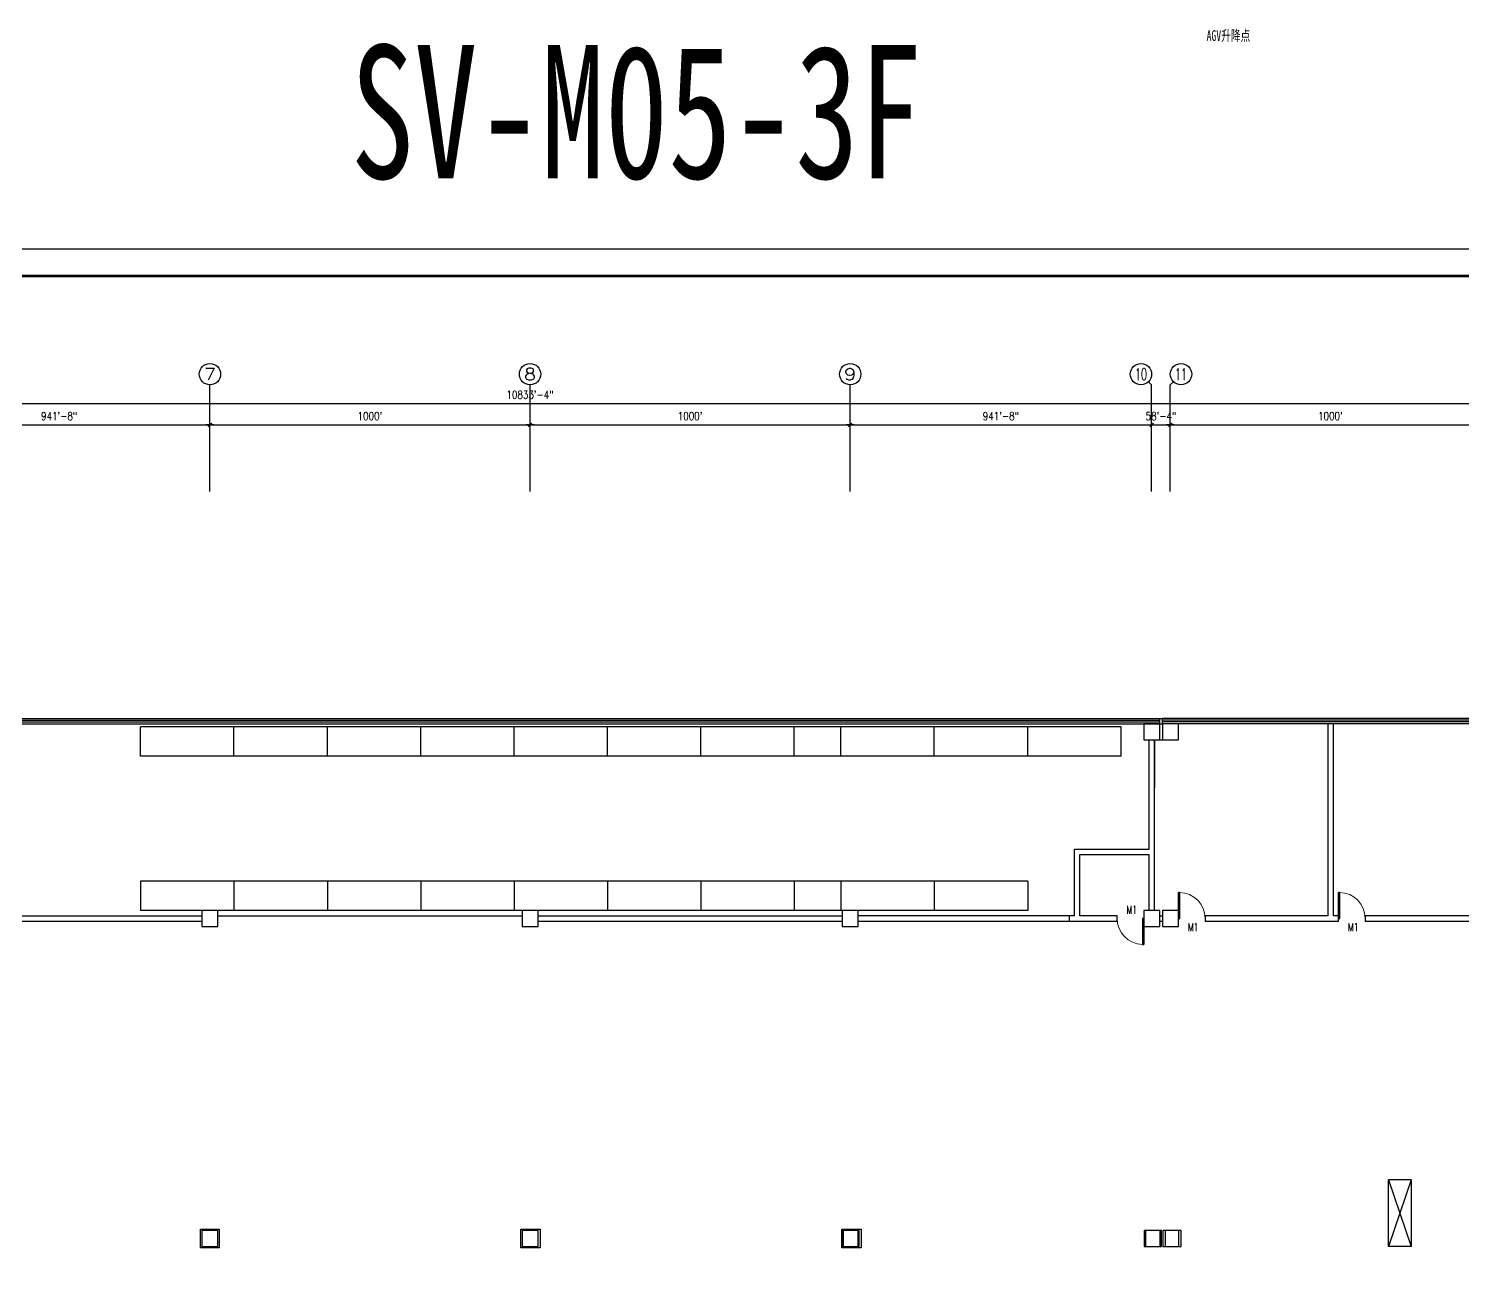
# Model space of a CAD drawing. Extents: x 539033 to 804858, y 468425 to 1263560.
# Drawn here: x 695308 to 749046, y 514508 to 560797 of the extents above; entities that cross this region are included whole.
import ezdxf
from ezdxf.enums import TextEntityAlignment as Align

# ---------------------------------------------------------------- set-up
doc = ezdxf.new("R2010")
doc.units = 0
doc.header["$LTSCALE"] = 1000
doc.header["$MEASUREMENT"] = 0
doc.linetypes.add('DASHED2', pattern=[0.375, 0.25, -0.125])
doc.layers.get('0').update_dxf_attribs({"linetype": 'CONTINUOUS'})
doc.layers.get('Defpoints').update_dxf_attribs({"linetype": 'CONTINUOUS'})
for name, color, linetype in [('5剖面线层', 2, 'CONTINUOUS'), ('AXIS', 3, 'CONTINUOUS'), ('AXIS_TEXT', 7, 'CONTINUOUS'), ('COLUMN', 9, 'CONTINUOUS'), ('PUB_TITLE', 4, 'CONTINUOUS'), ('WALL', 9, 'CONTINUOUS'), ('WINDOW', 4, 'CONTINUOUS'), ('WINDOW_TEXT', 7, 'CONTINUOUS'), ('圖框', 7, 'CONTINUOUS'), ('摄像头', 7, 'CONTINUOUS')]:
    doc.layers.add(name, color=color, linetype=linetype)
doc.styles.add('_TCH_AXIS', font='COMPLEX', dxfattribs={"bigfont": 'GBCBIG'})
doc.styles.add('_TCH_WINDOW', font='SIMPLEX', dxfattribs={"bigfont": 'GBCBIG'})
doc.styles.add('COMPLEX', font='COMPLEX')
doc.styles.add('DIM_FONT', font='SIMPLEX.shx', dxfattribs={"width": 0.8})
doc.styles.get("Standard").update_dxf_attribs({"font": 'txt.shx', "width": 0.7, "height": 500, "bigfont": 'hzdx.shx'})
doc.styles.add('标准', font='', dxfattribs={"width": 0.667})
doc.styles.get('标准').set_extended_font_data('FangSong_GB2312')
doc.dimstyles.new('dimn', dxfattribs={"dimtxt": 300, "dimasz": 1, "dimexe": 250, "dimexo": 300, "dimgap": 150, "dimtad": 1, "dimdec": 0, "dimzin": 0, "dimdsep": 46, "dimlunit": 4, "dimtxsty": 'DIM_FONT', "dimblk": '_DIMX', "dimcen": 0.089996, "dimdle": 3, "dimclrd": 256, "dimclrt": 7, "dimadec": 0, "dimazin": 0, "dimtfac": 1, "dimtdec": 0, "dimtix": 1, "dimtmove": 0, "dimatfit": 3, "dimldrblk": 'OBLIQUE', "dimfxl": 250, "dimfrac": 2, "dimtolj": 1, "dimtzin": 0, "dimarcsym": 0})

# ---------------------------------------------------------------- blocks, each defined once
blk = doc.blocks.new('_AXISO')
blk.add_circle((0, 0), 0.5)
at = {"layer": 'AXIS_TEXT', "style": 'COMPLEX', "width": 1.041667}
blk.add_attdef('A', text='', height=0.56, dxfattribs=at).set_placement((-0.25, -0.28), (0.25, -0.28), align=Align.FIT)
blk = doc.blocks.new('_DIMX')
blk.add_line((-150, 0), (150, 0))
at = {"const_width": 50}
blk.add_lwpolyline([(-70, -70), (70, 70)], dxfattribs=at)
blk = doc.blocks.new('*D373')
at = {"layer": 'AXIS', "color": 0, "lineweight": -2, "transparency": 16777216}
for p, q in [((690801, 543744), (690801, 546194)), ((702101, 543744), (702101, 546194))]:
    blk.add_line(p, q, dxfattribs=at)
at = {"layer": 'AXIS', "lineweight": -2, "transparency": 16777216}
blk.add_line((690802, 545944), (702100, 545944), dxfattribs=at)
at = {"layer": 'Defpoints', "color": 0, "lineweight": 25, "transparency": 16777216}
for p in [(702101, 545944), (690801, 543444), (702101, 543444)]:
    blk.add_point(p, dxfattribs=at)
at = {"layer": 'AXIS', "lineweight": -2, "transparency": 16777216, "rotation": 180}
blk.add_blockref('_DIMX', (690801, 545944), dxfattribs=at)
at = {"layer": 'AXIS', "lineweight": -2, "transparency": 16777216}
blk.add_blockref('_DIMX', (702101, 545944), dxfattribs=at)
at = {"layer": 'AXIS', "color": 7, "transparency": 16777216, "insert": (696451, 546273), "char_height": 300, "attachment_point": 5, "style": 'DIM_FONT'}
blk.add_mtext('\\A1;941\'-8"', dxfattribs=at)
blk = doc.blocks.new('_OBLIQUE')
at = {"color": 0, "linetype": 'ByBlock'}
blk.add_line((-0.5, -0.5), (0.5, 0.5), dxfattribs=at)
blk = doc.blocks.new('*D374')
at = {"layer": 'AXIS', "color": 0, "lineweight": -2, "transparency": 16777216}
for p, q in [((702101, 543744), (702101, 546194)), ((714101, 543744), (714101, 546194))]:
    blk.add_line(p, q, dxfattribs=at)
at = {"layer": 'AXIS', "lineweight": -2, "transparency": 16777216}
blk.add_line((702102, 545944), (714100, 545944), dxfattribs=at)
at = {"layer": 'Defpoints', "color": 0, "lineweight": 25, "transparency": 16777216}
for p in [(714101, 545944), (702101, 543444), (714101, 543444)]:
    blk.add_point(p, dxfattribs=at)
at = {"layer": 'AXIS', "lineweight": -2, "transparency": 16777216, "rotation": 180}
blk.add_blockref('_DIMX', (702101, 545944), dxfattribs=at)
at = {"layer": 'AXIS', "lineweight": -2, "transparency": 16777216}
blk.add_blockref('_DIMX', (714101, 545944), dxfattribs=at)
at = {"layer": 'AXIS', "color": 7, "transparency": 16777216, "insert": (708101, 546273), "char_height": 300, "attachment_point": 5, "style": 'DIM_FONT'}
blk.add_mtext("\\A1;1000'", dxfattribs=at)
blk = doc.blocks.new('*D375')
at = {"layer": 'AXIS', "color": 0, "lineweight": -2, "transparency": 16777216}
for p, q in [((714101, 543744), (714101, 546194)), ((726101, 543744), (726101, 546194))]:
    blk.add_line(p, q, dxfattribs=at)
at = {"layer": 'AXIS', "lineweight": -2, "transparency": 16777216}
blk.add_line((714102, 545944), (726100, 545944), dxfattribs=at)
at = {"layer": 'Defpoints', "color": 0, "lineweight": 25, "transparency": 16777216}
for p in [(726101, 545944), (714101, 543444), (726101, 543444)]:
    blk.add_point(p, dxfattribs=at)
at = {"layer": 'AXIS', "lineweight": -2, "transparency": 16777216, "rotation": 180}
blk.add_blockref('_DIMX', (714101, 545944), dxfattribs=at)
at = {"layer": 'AXIS', "lineweight": -2, "transparency": 16777216}
blk.add_blockref('_DIMX', (726101, 545944), dxfattribs=at)
at = {"layer": 'AXIS', "color": 7, "transparency": 16777216, "insert": (720101, 546273), "char_height": 300, "attachment_point": 5, "style": 'DIM_FONT'}
blk.add_mtext("\\A1;1000'", dxfattribs=at)
blk = doc.blocks.new('*D376')
at = {"layer": 'AXIS', "color": 0, "lineweight": -2, "transparency": 16777216}
for p, q in [((726101, 543744), (726101, 546194)), ((737401, 543744), (737401, 546194))]:
    blk.add_line(p, q, dxfattribs=at)
at = {"layer": 'AXIS', "lineweight": -2, "transparency": 16777216}
blk.add_line((726102, 545944), (737400, 545944), dxfattribs=at)
at = {"layer": 'Defpoints', "color": 0, "lineweight": 25, "transparency": 16777216}
for p in [(737401, 545944), (726101, 543444), (737401, 543444)]:
    blk.add_point(p, dxfattribs=at)
at = {"layer": 'AXIS', "lineweight": -2, "transparency": 16777216, "rotation": 180}
blk.add_blockref('_DIMX', (726101, 545944), dxfattribs=at)
at = {"layer": 'AXIS', "lineweight": -2, "transparency": 16777216}
blk.add_blockref('_DIMX', (737401, 545944), dxfattribs=at)
at = {"layer": 'AXIS', "color": 7, "transparency": 16777216, "insert": (731751, 546273), "char_height": 300, "attachment_point": 5, "style": 'DIM_FONT'}
blk.add_mtext('\\A1;941\'-8"', dxfattribs=at)
blk = doc.blocks.new('*D377')
at = {"layer": 'AXIS', "color": 0, "lineweight": -2, "transparency": 16777216}
for p, q in [((737401, 543744), (737401, 546194)), ((738101, 543744), (738101, 546194))]:
    blk.add_line(p, q, dxfattribs=at)
at = {"layer": 'AXIS', "lineweight": -2, "transparency": 16777216}
for p, q in [((737400, 545944), (737399, 545944)), ((737401, 545944), (738101, 545944)), ((738102, 545944), (738103, 545944))]:
    blk.add_line(p, q, dxfattribs=at)
at = {"layer": 'Defpoints', "color": 0, "lineweight": 25, "transparency": 16777216}
for p in [(738101, 545944), (737401, 543444), (738101, 543444)]:
    blk.add_point(p, dxfattribs=at)
at = {"layer": 'AXIS', "lineweight": -2, "transparency": 16777216}
blk.add_blockref('_DIMX', (737401, 545944), dxfattribs=at)
at = {"layer": 'AXIS', "lineweight": -2, "transparency": 16777216, "rotation": 180}
blk.add_blockref('_DIMX', (738101, 545944), dxfattribs=at)
at = {"layer": 'AXIS', "color": 7, "transparency": 16777216, "insert": (737751, 546273), "char_height": 300, "attachment_point": 5, "style": 'DIM_FONT'}
blk.add_mtext('\\A1;58\'-4"', dxfattribs=at)
blk = doc.blocks.new('*D378')
at = {"layer": 'AXIS', "color": 0, "lineweight": -2, "transparency": 16777216}
for p, q in [((738101, 543744), (738101, 546194)), ((750101, 543744), (750101, 546194))]:
    blk.add_line(p, q, dxfattribs=at)
at = {"layer": 'AXIS', "lineweight": -2, "transparency": 16777216}
blk.add_line((738102, 545944), (750100, 545944), dxfattribs=at)
at = {"layer": 'Defpoints', "color": 0, "lineweight": 25, "transparency": 16777216}
for p in [(750101, 545944), (738101, 543444), (750101, 543444)]:
    blk.add_point(p, dxfattribs=at)
at = {"layer": 'AXIS', "lineweight": -2, "transparency": 16777216, "rotation": 180}
blk.add_blockref('_DIMX', (738101, 545944), dxfattribs=at)
at = {"layer": 'AXIS', "lineweight": -2, "transparency": 16777216}
blk.add_blockref('_DIMX', (750101, 545944), dxfattribs=at)
at = {"layer": 'AXIS', "color": 7, "transparency": 16777216, "insert": (744101, 546273), "char_height": 300, "attachment_point": 5, "style": 'DIM_FONT'}
blk.add_mtext("\\A1;1000'", dxfattribs=at)
blk = doc.blocks.new('*D382')
at = {"layer": 'AXIS', "color": 0, "lineweight": -2, "transparency": 16777216}
for p, q in [((649101, 543744), (649101, 546994)), ((779101, 543744), (779101, 546994))]:
    blk.add_line(p, q, dxfattribs=at)
at = {"layer": 'AXIS', "lineweight": -2, "transparency": 16777216}
blk.add_line((649102, 546744), (779100, 546744), dxfattribs=at)
at = {"layer": 'Defpoints', "color": 0, "lineweight": 25, "transparency": 16777216}
for p in [(779101, 546744), (649101, 543444), (779101, 543444)]:
    blk.add_point(p, dxfattribs=at)
at = {"layer": 'AXIS', "lineweight": -2, "transparency": 16777216, "rotation": 180}
blk.add_blockref('_DIMX', (649101, 546744), dxfattribs=at)
at = {"layer": 'AXIS', "lineweight": -2, "transparency": 16777216}
blk.add_blockref('_DIMX', (779101, 546744), dxfattribs=at)
at = {"layer": 'AXIS', "color": 7, "transparency": 16777216, "insert": (714101, 547073), "char_height": 300, "attachment_point": 5, "style": 'DIM_FONT'}
blk.add_mtext('\\A1;10833\'-4"', dxfattribs=at)
blk = doc.blocks.new('$TCHSYS$DOOR2D')
for p, q in [((0.45, 0.975), (0.5, 0.975)), ((0.45, 0), (0.45, 0.975)), ((0.5, 0), (0.5, 0.975)), ((0.5, 0), (0.45, 0))]:
    blk.add_line(p, q)
at = {"lineweight": 13}
blk.add_arc((0.475, 0), 0.975, 91.4693, 180, dxfattribs=at)
blk = doc.blocks.new('_FZHK')
blk.add_lwpolyline([(-0.5, -0.5), (0.5, -0.5), (0.5, 0.5), (-0.5, 0.5)], close=True)
blk = doc.blocks.new('zw$747')
at = {"color": 0, "linetype": 'Continuous', "lineweight": 25, "ltscale": 100}
for p, q in [((0, 0), (0, 2500)), ((850, 2500), (0, 0)), ((0, 0), (0, 2500)), ((0, 2500), (850, 0)), ((850, 2500), (0, 2500)), ((850, 2500), (850, 0)), ((850, 0), (0, 0))]:
    blk.add_line(p, q, dxfattribs=at)

msp = doc.modelspace()

# ---------------------------------------------------------------- linework, layer by layer
at = {"ltscale": 100}
for p, q in [((737703.9, 534939.3), (737803.9, 534939.3)), ((737703.9, 534739.3), (737803.9, 534739.3))]:
    msp.add_line(p, q, dxfattribs=at)
at = {"color": 2, "linetype": 'DASHED2', "ltscale": 100}
for p, q in [((703003.9, 534622.6), (699503.9, 534622.6)), ((699503.9, 533522.6), (699503.9, 534622.6)), ((699503.9, 533522.6), (699503.9, 534622.6)), ((706503.9, 534622.6), (703003.9, 534622.6)), ((703003.9, 533522.6), (703003.9, 534622.6)), ((703003.9, 533522.6), (703003.9, 534622.6)), ((710003.9, 534622.6), (706503.9, 534622.6)), ((706503.9, 533522.6), (706503.9, 534622.6)), ((706503.9, 533522.6), (706503.9, 534622.6)), ((713503.9, 534622.6), (710003.9, 534622.6)), ((710003.9, 533522.6), (710003.9, 534622.6)), ((710003.9, 533522.6), (710003.9, 534622.6)), ((717003.9, 534622.6), (713503.9, 534622.6)), ((713503.9, 533522.6), (713503.9, 534622.6)), ((713503.9, 533522.6), (713503.9, 534622.6)), ((720503.9, 534622.6), (717003.9, 534622.6)), ((717003.9, 533522.6), (717003.9, 534622.6)), ((717003.9, 533522.6), (717003.9, 534622.6)), ((724003.9, 534622.6), (720503.9, 534622.6)), ((720503.9, 533522.6), (720503.9, 534622.6)), ((720503.9, 533522.6), (720503.9, 534622.6)), ((725753.9, 534622.6), (722253.9, 534622.6)), ((724003.9, 533522.6), (724003.9, 534622.6)), ((724003.9, 533522.6), (724003.9, 534622.6)), ((729253.9, 534622.6), (725753.9, 534622.6)), ((725753.9, 533522.6), (725753.9, 534622.6)), ((725753.9, 533522.6), (725753.9, 534622.6)), ((732753.9, 534622.6), (729253.9, 534622.6)), ((729253.9, 533522.6), (729253.9, 534622.6)), ((729253.9, 533522.6), (729253.9, 534622.6)), ((736253.9, 534622.6), (732753.9, 534622.6)), ((703003.9, 533522.6), (699503.9, 533522.6)), ((706503.9, 533522.6), (703003.9, 533522.6)), ((710003.9, 533522.6), (706503.9, 533522.6)), ((713503.9, 533522.6), (710003.9, 533522.6)), ((717003.9, 533522.6), (713503.9, 533522.6)), ((720503.9, 533522.6), (717003.9, 533522.6)), ((724003.9, 533522.6), (720503.9, 533522.6)), ((725753.9, 533522.6), (722253.9, 533522.6)), ((729253.9, 533522.6), (725753.9, 533522.6)), ((732753.9, 533522.6), (729253.9, 533522.6)), ((736253.9, 533522.6), (732753.9, 533522.6)), ((699503.9, 528839.3), (699503.9, 527739.3)), ((703003.9, 528839.3), (699503.9, 528839.3)), ((699503.9, 528839.3), (699503.9, 527739.3)), ((703003.9, 528839.3), (703003.9, 527739.3)), ((706503.9, 528839.3), (703003.9, 528839.3)), ((703003.9, 528839.3), (703003.9, 527739.3)), ((706503.9, 528839.3), (706503.9, 527739.3)), ((710003.9, 528839.3), (706503.9, 528839.3)), ((706503.9, 528839.3), (706503.9, 527739.3)), ((710003.9, 528839.3), (710003.9, 527739.3)), ((713503.9, 528839.3), (710003.9, 528839.3)), ((710003.9, 528839.3), (710003.9, 527739.3)), ((713503.9, 528839.3), (713503.9, 527739.3)), ((717003.9, 528839.3), (713503.9, 528839.3)), ((713503.9, 528839.3), (713503.9, 527739.3)), ((717003.9, 528839.3), (717003.9, 527739.3)), ((720503.9, 528839.3), (717003.9, 528839.3)), ((717003.9, 528839.3), (717003.9, 527739.3)), ((720503.9, 528839.3), (720503.9, 527739.3)), ((724003.9, 528839.3), (720503.9, 528839.3)), ((720503.9, 528839.3), (720503.9, 527739.3)), ((725753.9, 528839.3), (722253.9, 528839.3)), ((724003.9, 528839.3), (724003.9, 527739.3)), ((724003.9, 528839.3), (724003.9, 527739.3)), ((725753.9, 528839.3), (725753.9, 527739.3)), ((729253.9, 528839.3), (725753.9, 528839.3)), ((725753.9, 528839.3), (725753.9, 527739.3)), ((729253.9, 528839.3), (729253.9, 527739.3)), ((732753.9, 528839.3), (729253.9, 528839.3)), ((729253.9, 528839.3), (729253.9, 527739.3)), ((703003.9, 527739.3), (699503.9, 527739.3)), ((706503.9, 527739.3), (703003.9, 527739.3)), ((710003.9, 527739.3), (706503.9, 527739.3)), ((713503.9, 527739.3), (710003.9, 527739.3)), ((717003.9, 527739.3), (713503.9, 527739.3)), ((720503.9, 527739.3), (717003.9, 527739.3)), ((724003.9, 527739.3), (720503.9, 527739.3)), ((725753.9, 527739.3), (722253.9, 527739.3)), ((729253.9, 527739.3), (725753.9, 527739.3)), ((732753.9, 527739.3), (729253.9, 527739.3))]:
    msp.add_line(p, q, dxfattribs=at)
at = {"color": 2, "lineweight": 25, "ltscale": 100}
for p, q in [((732753.9, 533522.6), (732753.9, 534622.6)), ((736253.9, 533522.6), (736253.9, 534622.6)), ((732753.9, 528839.3), (732753.9, 527739.3))]:
    msp.add_line(p, q, dxfattribs=at)
at = {"color": 3, "linetype": 'Continuous', "ltscale": 100}
for q in [(737503.9, 532339.3), (738303.9, 534139.3)]:
    msp.add_line((737503.9, 534139.3), q, dxfattribs=at)
at = {"color": 2, "lineweight": 25, "ltscale": 100}
for points in [[(701753.9, 515789.3), (702453.9, 515789.3), (702453.9, 515089.3), (701753.9, 515089.3)], [(713753.9, 515789.3), (714483.9, 515789.3), (714483.9, 515089.3), (713753.9, 515089.3)], [(725783.9, 515789.3), (726513.9, 515789.3), (726513.9, 515089.3), (725783.9, 515089.3)]]:
    msp.add_lwpolyline(points, close=True, dxfattribs=at)
at = {"layer": 'AXIS'}
for p, q in [((702101, 543444.1), (702101, 547444.1)), ((714101, 543444.1), (714101, 547444.1)), ((726101, 543444.1), (726101, 547444.1)), ((737283.9, 547561.3), (737401, 547444.1)), ((737401, 543444.1), (737401, 547444.1)), ((738218.2, 547561.3), (738101, 547444.1)), ((738101, 543444.1), (738101, 547444.1))]:
    msp.add_line(p, q, dxfattribs=at)
at = {"layer": 'PUB_TITLE'}
msp.add_lwpolyline([(626457.8, 468424.6), (804857.8, 468424.6), (804857.8, 552524.6), (626457.8, 552524.6)], close=True, dxfattribs=at)
msp.add_lwpolyline([(626457.8, 468424.6), (804857.8, 468424.6), (804857.8, 552524.6), (626457.8, 552524.6)], close=True, dxfattribs=at)
at = {"layer": 'PUB_TITLE', "const_width": 100}
msp.add_lwpolyline([(628957.8, 469424.6), (803857.8, 469424.6), (803857.8, 551524.6), (628957.8, 551524.6)], close=True, dxfattribs=at)
at = {"layer": 'WALL'}
for p, q in [((744003.9, 534739.3), (744003.9, 527539.3)), ((744203.9, 534739.3), (744003.9, 534739.3)), ((744203.9, 534739.3), (744203.9, 527539.3)), ((737303.9, 530039.3), (737303.9, 534139.3)), ((737503.9, 529939.3), (737503.9, 534139.3)), ((734503.9, 527539.3), (734503.9, 530039.3)), ((734503.9, 530039.3), (737303.9, 530039.3)), ((737503.9, 527739.3), (737503.9, 529939.3)), ((734703.9, 527539.3), (734703.9, 529839.3)), ((734703.9, 529839.3), (737303.9, 529839.3)), ((737303.9, 527739.3), (737303.9, 529839.3)), ((691103.9, 527539.3), (701803.9, 527539.3)), ((691103.9, 527339.3), (701803.9, 527339.3)), ((702403.9, 527539.3), (713803.9, 527539.3)), ((714403.9, 527539.3), (725803.9, 527539.3)), ((714403.9, 527339.3), (725803.9, 527339.3)), ((734303.9, 527539.3), (726403.9, 527539.3)), ((726403.9, 527339.3), (734303.9, 527339.3)), ((734503.9, 527539.3), (734303.9, 527539.3)), ((734303.9, 527539.3), (734303.9, 527339.3)), ((734303.9, 527339.3), (734603.9, 527339.3)), ((734603.9, 527339.3), (736103.8, 527339.3)), ((736103.8, 527539.3), (734703.9, 527539.3)), ((736103.8, 527339.3), (736103.8, 527539.3)), ((737103.9, 527539.3), (737103.8, 527539.3)), ((737103.8, 527539.3), (737103.8, 527339.3)), ((737103.8, 527339.3), (737103.9, 527339.3)), ((737703.9, 527539.3), (737803.9, 527539.3)), ((737703.9, 527339.3), (737803.9, 527339.3)), ((738404, 527539.3), (738403.9, 527539.3)), ((738403.9, 527339.3), (738404, 527339.3)), ((738404, 527339.3), (738404, 527539.3)), ((744003.9, 527539.3), (739404, 527539.3)), ((739404, 527539.3), (739404, 527339.3)), ((739404, 527339.3), (744103.9, 527339.3)), ((744103.9, 527339.3), (744403.9, 527339.3)), ((744403.9, 527539.3), (744203.9, 527539.3)), ((744403.9, 527339.3), (744403.9, 527539.3)), ((749803.9, 527539.3), (745403.9, 527539.3)), ((745403.9, 527539.3), (745403.9, 527339.3)), ((745403.9, 527339.3), (749803.9, 527339.3))]:
    msp.add_line(p, q, dxfattribs=at)
at = {"layer": 'WINDOW'}
for p, q in [((690503.9, 534939.3), (737703.9, 534939.3)), ((690503.9, 534872.7), (737703.9, 534872.7)), ((690503.9, 534806), (737703.9, 534806)), ((690503.9, 534739.3), (737703.9, 534739.3)), ((737703.9, 534739.3), (737703.9, 534939.3)), ((769803.9, 534939.3), (737803.9, 534939.3)), ((737803.9, 534739.3), (737803.9, 534939.3)), ((769803.9, 534872.7), (737803.9, 534872.7)), ((769803.9, 534806), (737803.9, 534806)), ((769803.9, 534739.3), (737803.9, 534739.3))]:
    msp.add_line(p, q, dxfattribs=at)

# ---------------------------------------------------------------- block references
at = {"layer": '5剖面线层', "color": 6, "lineweight": 25, "ltscale": 100}
msp.add_blockref('zw$747', (746275.7, 515137.7), dxfattribs=at)
at = {"layer": 'AXIS'}
ref = msp.add_blockref('_AXISO', (702101, 547844.1), dxfattribs=dict(at, xscale=800, yscale=800, zscale=800))
ref.add_attrib('A', '7', dxfattribs={"layer": 'AXIS_TEXT', "ltscale": 100, "height": 452.5, "style": '_TCH_AXIS', "width": 1.5}).set_placement((701874.8, 547617.9), (702327.3, 547617.9), align=Align.FIT)
ref = msp.add_blockref('_AXISO', (714101, 547844.1), dxfattribs=dict(at, xscale=800, yscale=800, zscale=800))
ref.add_attrib('A', '8', dxfattribs={"layer": 'AXIS_TEXT', "ltscale": 100, "height": 452.5, "style": '_TCH_AXIS', "width": 1.5}).set_placement((713874.8, 547617.9), (714327.3, 547617.9), align=Align.FIT)
ref = msp.add_blockref('_AXISO', (726101, 547844.1), dxfattribs=dict(at, xscale=800, yscale=800, zscale=800))
ref.add_attrib('A', '9', dxfattribs={"layer": 'AXIS_TEXT', "ltscale": 100, "height": 452.5, "style": '_TCH_AXIS', "width": 1.5}).set_placement((725874.8, 547617.9), (726327.3, 547617.9), align=Align.FIT)
ref = msp.add_blockref('_AXISO', (737001, 547844.1), dxfattribs=dict(at, xscale=800, yscale=800, zscale=800))
ref.add_attrib('A', '10', dxfattribs={"layer": 'AXIS_TEXT', "ltscale": 100, "height": 452.55, "style": '_TCH_AXIS', "width": 0.724138}).set_placement((736774.8, 547617.9), (737227.3, 547617.9), align=Align.FIT)
ref = msp.add_blockref('_AXISO', (738501, 547844.1), dxfattribs=dict(at, xscale=800, yscale=800, zscale=800))
ref.add_attrib('A', '11', dxfattribs={"layer": 'AXIS_TEXT', "ltscale": 100, "height": 452.55, "style": '_TCH_AXIS', "width": 0.875}).set_placement((738274.8, 547617.9), (738727.3, 547617.9), align=Align.FIT)
at = {"layer": 'COLUMN', "xscale": 600, "yscale": 600, "zscale": 600}
for p in [(737403.9, 534439.3), (738103.9, 534439.3), (702103.9, 527439.3), (714103.9, 527439.3), (726103.9, 527439.3), (737403.9, 527439.3), (738103.9, 527439.3), (702103.9, 515439.3), (702103.9, 515439.3), (714103.9, 515439.3), (714103.9, 515439.3), (726103.9, 515439.3), (726133.9, 515439.3)]:
    msp.add_blockref('_FZHK', p, dxfattribs=at)
at = {"layer": 'COLUMN', "lineweight": 25, "xscale": 600, "yscale": 600, "zscale": 600}
for p in [(737420.2, 515437.7), (737474.2, 515437.7), (738120.2, 515437.7), (738204.2, 515437.7)]:
    msp.add_blockref('_FZHK', p, dxfattribs=at)
at = {"layer": 'WINDOW'}
ref = msp.add_blockref('$TCHSYS$DOOR2D', (738904, 527439.3), dxfattribs=dict(at, xscale=-1000, yscale=1000, zscale=-1000))
ref.add_attrib('A', 'M1', (738759, 526965.6), dxfattribs={"layer": 'WINDOW_TEXT', "ltscale": 100, "height": 297.5, "style": '_TCH_WINDOW', "width": 0.705882})
ref = msp.add_blockref('$TCHSYS$DOOR2D', (744903.9, 527439.3), dxfattribs=dict(at, xscale=-1000, yscale=1000, zscale=-1000))
ref.add_attrib('A', 'M1', (744758.9, 526965.6), dxfattribs={"layer": 'WINDOW_TEXT', "ltscale": 100, "height": 297.5, "style": '_TCH_WINDOW', "width": 0.705882})
ref = msp.add_blockref('$TCHSYS$DOOR2D', (736603.8, 527439.3), dxfattribs=dict(at, xscale=1000, yscale=-1000, zscale=1000))
ref.add_attrib('A', 'M1', (736458.8, 527615.6), dxfattribs={"layer": 'WINDOW_TEXT', "ltscale": 100, "height": 297.5, "style": '_TCH_WINDOW', "width": 0.705882})

# ---------------------------------------------------------------- texts
at = {"layer": '圖框', "color": 0, "insert": (728803.6, 560182.7), "char_height": 5000, "attachment_point": 3}
msp.add_mtext('{\\fSimSun|b0|i0|c134|p54;SV-M05-3F}', dxfattribs=at)
at = {"layer": '摄像头', "color": 1, "lineweight": 25, "ltscale": 100, "insert": (739460.7, 560739), "char_height": 400, "width": 3372.484, "attachment_point": 1, "style": '标准'}
msp.add_mtext('{\\C256;AGV\\fSimSun|b0|i0|c134|p2;升降点}', dxfattribs=at)

# ---------------------------------------------------------------- dimensions: what is measured, and where the dimension line sits
at = {"layer": 'AXIS'}
for p1, p2, distance, picture, middle in [((649101, 543444.1), (779101, 543444.1), 3300, '*D382', (714101, 547072.7)), ((690801, 543444.1), (702101, 543444.1), 2500, '*D373', (696451, 546272.7)), ((702101, 543444.1), (714101, 543444.1), 2500, '*D374', (708101, 546272.7)), ((714101, 543444.1), (726101, 543444.1), 2500, '*D375', (720101, 546272.7)), ((726101, 543444.1), (737401, 543444.1), 2500, '*D376', (731751, 546272.7)), ((737401, 543444.1), (738101, 543444.1), 2500, '*D377', (737751, 546272.7)), ((738101, 543444.1), (750101, 543444.1), 2500, '*D378', (744101, 546272.7))]:
    dim = msp.add_aligned_dim(p1=p1, p2=p2, distance=distance, dimstyle='dimn', dxfattribs=at)
    dim.commit()
    dim.dimension.update_dxf_attribs({"geometry": picture, "text_midpoint": middle})

doc.saveas('drawing.dxf')
